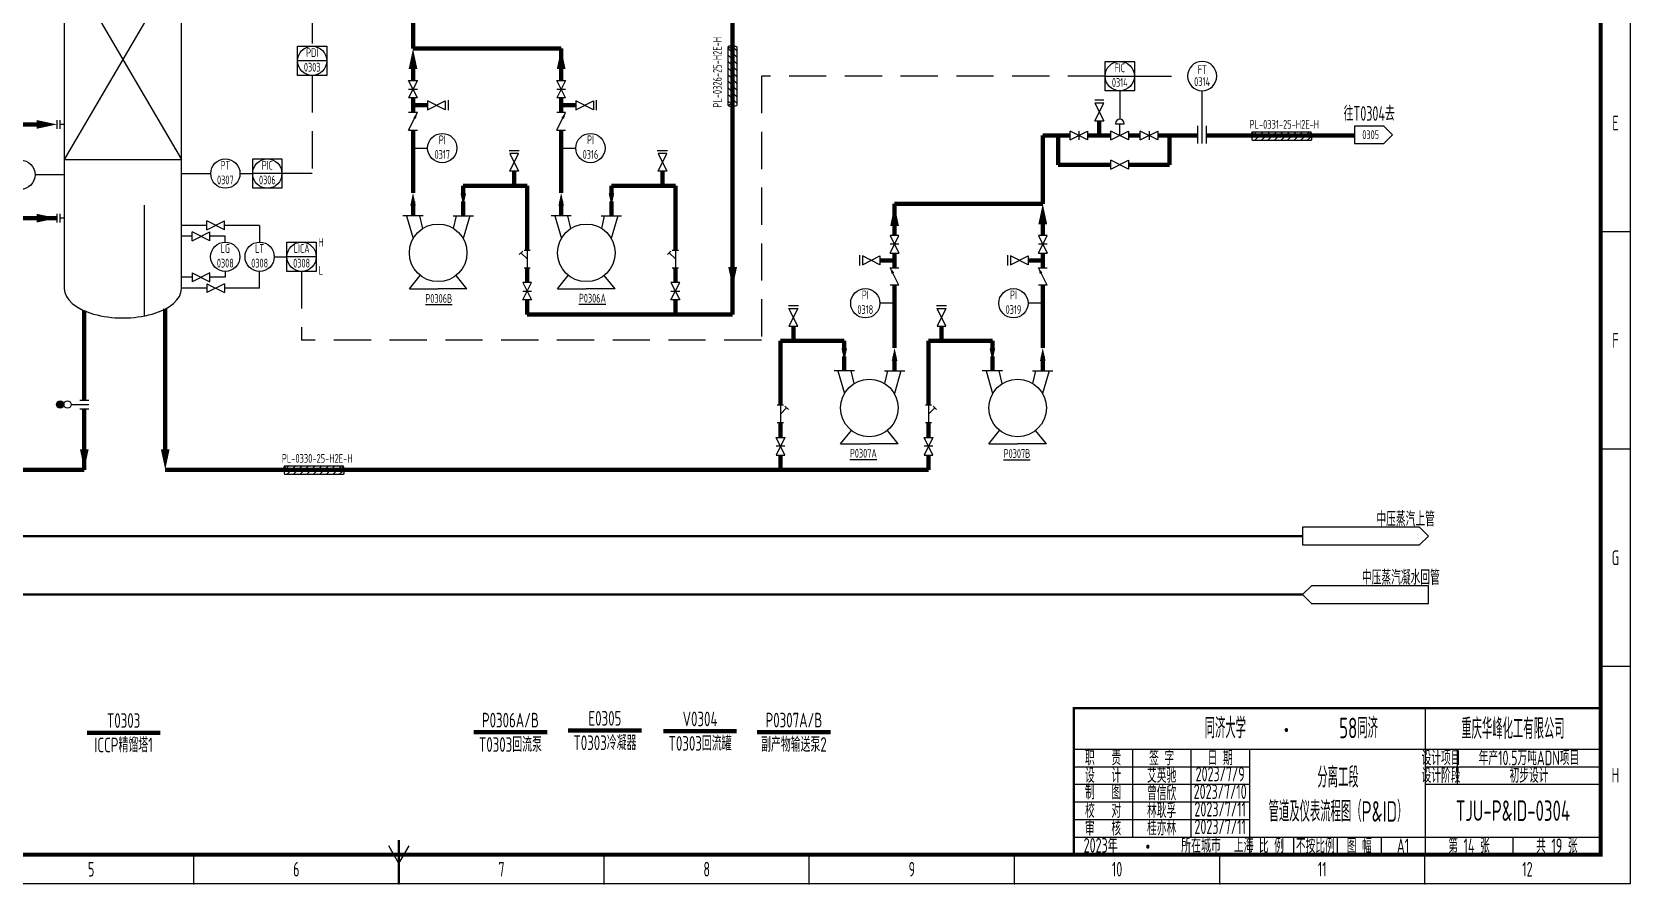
# Model space of a CAD drawing. Header units: millimetres. Extents: x 453 to 7190, y 523 to 4294.
# Drawn here: x 4562 to 5108, y 1317 to 1608 of the extents above; entities that cross this region are included whole.
import ezdxf
from ezdxf.enums import TextEntityAlignment as Align

# ---------------------------------------------------------------- set-up
doc = ezdxf.new("R2010")
doc.units = ezdxf.units.MM
doc.linetypes.add('DASHED', pattern=[19.05, 12.7, -6.35])
for name, color, linetype, lineweight in [('01-主物流线-粗实线', 134, 'Continuous', 80), ('03-设备外轮廓线-细实线', 7, 'Continuous', 25), ('04-设备内部件-细实线', 170, 'Continuous', 25), ('05-图框与标题栏', 7, 'Continuous', 25), ('06-公用工程-中、低压蒸汽与凝水回管', 14, 'Continuous', 40), ('06-箭头', 7, 'Continuous', 25), ('09-文本', 7, 'Continuous', 25), ('10-流股接续标志', 7, 'Continuous', 25), ('10-阀门', 102, 'Continuous', 25), ('11-文本', 7, 'Continuous', 25), ('11-管道组合号', 50, 'Continuous', 15), ('12-仪表', 190, 'Continuous', 25), ('12-信号线', 226, 'DASHED', 25), ('12-设备位号线', 7, 'Continuous', 80), ('13-电动气动信号线', 226, 'DASHED', 25), ('14-箭头', 7, 'Continuous', 25), ('15-仪表', 190, 'Continuous', 25), ('15-文本', 7, 'Continuous', 15), ('15-文本 @ 1', 7, 'Continuous', 15), ('16-阀门与管件', 102, 'Continuous', 25)]:
    doc.layers.add(name, color=color, linetype=linetype, lineweight=lineweight)
doc.layers.add('TITLE', color=7, linetype='Continuous')
doc.styles.add('3-gbcbig', font='gbenor.shx', dxfattribs={"width": 0.7, "height": 3, "bigfont": 'gbcbig.shx'})
doc.styles.add('5-gbcbig', font='gbenor.shx', dxfattribs={"width": 0.7, "height": 5, "bigfont": 'gbcbig.shx'})
doc.styles.add('7-gbcbig', font='gbenor.shx', dxfattribs={"width": 0.7, "height": 7, "bigfont": 'gbcbig.shx'})
doc.styles.get("Standard").update_dxf_attribs({"font": 'arial.ttf'})
doc.styles.add('头号烷家', font='gbenor.shx', dxfattribs={"width": 0.75, "height": 3, "bigfont": 'gbcbig.shx'})
doc.styles.add('工程字', font='gbenor.shx', dxfattribs={"bigfont": 'gbcbig.shx'})

# ---------------------------------------------------------------- blocks, each defined once
blk = doc.blocks.new('管道组合号')
at = {"layer": '11-管道组合号', "style": '头号烷家', "width": 0.75}
blk.add_attdef('管道组合号', (-4.3, 3.13), '', height=3, dxfattribs=at)
blk = doc.blocks.new('就地安装仪表')
at = {"layer": '12-仪表', "ltscale": 0.25}
blk.add_circle((0, -5), 5, dxfattribs=at)
at = {"layer": '15-文本', "style": '工程字', "width": 0.75}
blk.add_attdef('仪表名称', text='', height=3, dxfattribs=at).set_placement((0, -4.29), align=Align.CENTER)
blk.add_attdef('仪表编号', text='', height=3, dxfattribs=at).set_placement((0, -5.39), align=Align.TOP_CENTER)
blk = doc.blocks.new('*U210')
at = {"layer": '10-阀门'}
ref = blk.add_blockref('就地安装仪表', (4961.52, 1598.07), dxfattribs=dict(at, xscale=-1))
ref.add_attrib('仪表名称', 'FT', dxfattribs={"layer": '15-文本 @ 1', "height": 3, "style": '工程字', "width": 0.75}).set_placement((4961.52, 1593.79), align=Align.CENTER)
ref.add_attrib('仪表编号', '0314', dxfattribs={"layer": '15-文本 @ 1', "height": 3, "style": '工程字', "width": 0.75}).set_placement((4961.52, 1592.68), align=Align.TOP_CENTER)

msp = doc.modelspace()

# ---------------------------------------------------------------- hatches: boundary and pattern name
at = {"layer": '16-阀门与管件'}
msp.add_hatch(color=256, dxfattribs=at).paths.add_polyline_path([(4572.69, 1480.89, 1), (4570.19, 1480.89, 1)])

# ---------------------------------------------------------------- linework, layer by layer
for p, q in [((4570.37, 1578.07), (4570.37, 1575.07)), ((4571.37, 1578.07), (4571.37, 1575.07)), ((4572.87, 1576.57), (4571.37, 1576.57)), ((5023.54, 1576), (5013.54, 1576)), ((5013.54, 1576), (5013.54, 1570)), ((5026.54, 1573), (5023.54, 1576)), ((5023.54, 1570), (5026.54, 1573)), ((5013.54, 1570), (5023.54, 1570)), ((4570.37, 1546.04), (4570.37, 1543.04)), ((4571.37, 1546.04), (4571.37, 1543.04)), ((4695.44, 1545.37), (4688.5, 1545.37)), ((4689.79, 1545.35), (4692.03, 1537.61)), ((4695.31, 1541.02), (4694.3, 1545.35)), ((4705.69, 1545.37), (4712.62, 1545.37)), ((4705.81, 1541.02), (4706.83, 1545.35)), ((4711.33, 1545.35), (4709.09, 1537.61)), ((4746.04, 1545.37), (4739.11, 1545.37)), ((4740.4, 1545.35), (4742.64, 1537.61)), ((4745.92, 1541.02), (4744.9, 1545.35)), ((4756.29, 1545.37), (4763.23, 1545.37)), ((4756.42, 1541.02), (4757.43, 1545.35)), ((4761.94, 1545.35), (4759.7, 1537.61)), ((4572.87, 1544.54), (4571.37, 1544.54)), ((4842.74, 1492.39), (4835.81, 1492.39)), ((4837.1, 1492.38), (4839.34, 1484.63)), ((4842.62, 1488.04), (4841.6, 1492.38)), ((4852.99, 1492.39), (4859.93, 1492.39)), ((4853.12, 1488.04), (4854.13, 1492.38)), ((4858.64, 1492.38), (4856.39, 1484.63)), ((4893.35, 1492.39), (4886.42, 1492.39)), ((4887.7, 1492.38), (4889.95, 1484.63)), ((4893.22, 1488.04), (4892.21, 1492.38)), ((4903.6, 1492.39), (4910.53, 1492.39)), ((4903.73, 1488.04), (4904.74, 1492.38)), ((4909.25, 1492.38), (4907, 1484.63))]:
    msp.add_line(p, q)
at = {"layer": '01-主物流线-粗实线'}
for p, q in [((4801.14, 1632.37), (4801.14, 1511.61)), ((4691.97, 1602.46), (4691.97, 1622.07)), ((4742.58, 1602.46), (4691.97, 1602.46)), ((4742.58, 1591.6), (4742.58, 1602.46)), ((4691.97, 1591.6), (4691.97, 1595.46)), ((4691.97, 1580.6), (4691.97, 1585.6)), ((4691.97, 1583.1), (4696.97, 1583.1)), ((4742.58, 1580.6), (4742.58, 1585.6)), ((4742.58, 1583.1), (4747.58, 1583.1)), ((4926.38, 1572.81), (4926.38, 1577.81)), ((4563.37, 1576.57), (4556.06, 1576.57)), ((4691.97, 1553.24), (4691.97, 1574.6)), ((4742.58, 1553.24), (4742.58, 1574.6)), ((4907.07, 1572.82), (4916.38, 1572.82)), ((4907.07, 1549.49), (4907.07, 1572.82)), ((4912.38, 1562.81), (4912.38, 1572.81)), ((4922.38, 1572.81), (4930.38, 1572.81)), ((4936.38, 1572.81), (4940.38, 1572.81)), ((4946.38, 1572.81), (4950.38, 1572.81)), ((4946.38, 1572.81), (4959.96, 1572.81)), ((4950.38, 1572.81), (4950.38, 1562.81)), ((4963.02, 1572.81), (5013.58, 1572.81)), ((4930.38, 1562.81), (4912.38, 1562.81)), ((4950.38, 1562.81), (4936.38, 1562.81)), ((4726.55, 1560.6), (4726.55, 1555.6)), ((4777.16, 1560.6), (4777.16, 1555.6)), ((4691.97, 1545.37), (4691.97, 1550.25)), ((4730.97, 1555.6), (4709.15, 1555.6)), ((4709.15, 1555.6), (4709.15, 1553.05)), ((4709.15, 1545.37), (4709.15, 1550.25)), ((4730.97, 1533.61), (4730.97, 1555.6)), ((4742.58, 1545.37), (4742.58, 1550.25)), ((4781.58, 1555.6), (4759.76, 1555.6)), ((4759.76, 1555.6), (4759.76, 1553.05)), ((4759.76, 1545.37), (4759.76, 1550.25)), ((4781.58, 1533.61), (4781.58, 1555.6)), ((4856.46, 1538.62), (4856.46, 1549.49)), ((4856.46, 1549.49), (4907.07, 1549.49)), ((4514.25, 1544.54), (4570.37, 1544.54)), ((4907.07, 1538.62), (4907.07, 1542.49)), ((4856.46, 1530.12), (4851.46, 1530.12)), ((4856.46, 1527.62), (4856.46, 1532.62)), ((4907.07, 1530.12), (4902.07, 1530.12)), ((4907.07, 1527.62), (4907.07, 1532.62)), ((4730.97, 1522.61), (4730.97, 1527.61)), ((4781.58, 1522.61), (4781.58, 1527.61)), ((4856.46, 1500.26), (4856.46, 1521.62)), ((4907.07, 1500.26), (4907.07, 1521.62)), ((4579.69, 1482.39), (4579.69, 1512.93)), ((4607.34, 1465.63), (4607.34, 1513.54)), ((4730.97, 1516.61), (4730.97, 1511.61)), ((4781.58, 1516.61), (4781.58, 1511.61)), ((4801.14, 1511.61), (4730.97, 1511.61)), ((4821.88, 1507.63), (4821.88, 1502.63)), ((4872.48, 1507.63), (4872.48, 1502.63)), ((4817.46, 1480.63), (4817.46, 1502.63)), ((4817.46, 1502.63), (4839.28, 1502.63)), ((4839.28, 1502.63), (4839.28, 1500.07)), ((4868.07, 1480.63), (4868.07, 1502.63)), ((4868.07, 1502.63), (4889.88, 1502.63)), ((4889.88, 1502.63), (4889.88, 1500.07)), ((4839.28, 1492.39), (4839.28, 1497.28)), ((4856.46, 1492.39), (4856.46, 1497.28)), ((4889.88, 1492.39), (4889.88, 1497.28)), ((4907.07, 1492.39), (4907.07, 1497.28)), ((4579.69, 1458.63), (4579.69, 1479.39)), ((4817.46, 1469.63), (4817.46, 1474.63)), ((4868.07, 1469.63), (4868.07, 1474.63)), ((4817.46, 1463.63), (4817.46, 1458.63)), ((4868.07, 1463.63), (4868.07, 1458.63)), ((4579.69, 1458.63), (4484.84, 1458.63)), ((4868.07, 1458.63), (4607.34, 1458.63))]:
    msp.add_line(p, q, dxfattribs=at)
at = {"layer": '03-设备外轮廓线-细实线'}
for p, q in [((4572.87, 1755.45), (4572.87, 1520.45)), ((4612.87, 1520.45), (4612.87, 1755.45)), ((4690.72, 1520.4), (4694.41, 1525.01)), ((4710.4, 1520.4), (4706.71, 1525.01)), ((4741.33, 1520.4), (4745.02, 1525.01)), ((4761.01, 1520.4), (4757.32, 1525.01)), ((4690.72, 1520.4), (4700.56, 1520.4)), ((4710.4, 1520.4), (4700.56, 1520.4)), ((4741.33, 1520.4), (4751.17, 1520.4)), ((4761.01, 1520.4), (4751.17, 1520.4)), ((4838.03, 1467.42), (4841.72, 1472.04)), ((4857.71, 1467.42), (4854.02, 1472.04)), ((4888.63, 1467.42), (4892.33, 1472.04)), ((4908.32, 1467.42), (4904.62, 1472.04)), ((4838.03, 1467.42), (4847.87, 1467.42)), ((4857.71, 1467.42), (4847.87, 1467.42)), ((4888.63, 1467.42), (4898.47, 1467.42)), ((4908.32, 1467.42), (4898.47, 1467.42))]:
    msp.add_line(p, q, dxfattribs=at)
for centre in [(4700.56, 1532.7), (4751.17, 1532.7), (4847.87, 1479.72), (4898.47, 1479.72)]:
    msp.add_circle(centre, 9.84, dxfattribs=at)
msp.add_ellipse((4592.87, 1520.45), major_axis=(-20, 0), ratio=0.5, start_param=0, end_param=3.141593, dxfattribs=at)
at = {"layer": '04-设备内部件-细实线'}
for p, q in [((4572.87, 1632.98), (4612.87, 1564.55)), ((4612.87, 1632.98), (4572.87, 1564.55)), ((4572.87, 1564.55), (4612.87, 1564.55)), ((4600.25, 1511.15), (4600.25, 1548.93))]:
    msp.add_line(p, q, dxfattribs=at)
at = {"layer": '05-图框与标题栏'}
for p, q in [((5107.67, 1539.91), (5097.67, 1539.91)), ((5107.67, 1465.66), (5097.67, 1465.66)), ((5107.67, 1391.41), (5097.67, 1391.41)), ((5037.67, 1377.16), (5037.67, 1327.16)), ((4917.67, 1363.16), (5097.67, 1363.16)), ((4937.67, 1363.16), (4937.67, 1333.16)), ((4957.67, 1363.16), (4957.67, 1333.16)), ((4977.67, 1363.16), (4977.67, 1327.16)), ((5048.67, 1363.16), (5048.67, 1351.16)), ((4917.67, 1357.16), (4977.67, 1357.16)), ((5037.67, 1357.16), (5097.67, 1357.16)), ((4917.67, 1351.16), (4977.67, 1351.16)), ((5037.67, 1351.16), (5097.67, 1351.16)), ((4917.67, 1345.16), (4977.67, 1345.16)), ((4917.67, 1339.16), (4977.67, 1339.16)), ((4917.67, 1333.16), (5097.67, 1333.16)), ((4992.67, 1333.16), (4992.67, 1327.16)), ((5007.67, 1333.16), (5007.67, 1327.16)), ((5022.67, 1333.16), (5022.67, 1327.16)), ((5067.67, 1333.16), (5067.67, 1327.16)), ((4617.08, 1317.16), (4617.08, 1327.16)), ((4687.17, 1324.16), (4683.7, 1330.16)), ((4687.17, 1324.16), (4690.63, 1330.16)), ((4757.25, 1317.16), (4757.25, 1327.16)), ((4827.33, 1317.16), (4827.33, 1327.16)), ((4897.42, 1317.16), (4897.42, 1327.16)), ((4967.5, 1317.16), (4967.5, 1327.16)), ((5037.58, 1317.16), (5037.58, 1327.16))]:
    msp.add_line(p, q, dxfattribs=at)
at = {"layer": '05-图框与标题栏', "const_width": 1.4}
msp.add_lwpolyline([(4291.67, 1901.16), (4291.67, 1327.16), (5097.67, 1327.16), (5097.67, 1901.16)], close=True, dxfattribs=at)
at = {"layer": '05-图框与标题栏', "const_width": 0.8}
for points in [[(5097.67, 1377.16), (4917.67, 1377.16), (4917.67, 1327.16)], [(4687.17, 1317.16), (4687.17, 1332.16)]]:
    msp.add_lwpolyline(points, dxfattribs=at)
at = {"layer": '05-图框与标题栏'}
for p in [(5107.67, 1539.91), (5107.67, 1465.66), (5107.67, 1391.41), (4617.08, 1317.16), (4687.17, 1317.16), (4757.25, 1317.16), (4827.33, 1317.16), (4897.42, 1317.16), (4967.5, 1317.16), (5037.58, 1317.16)]:
    msp.add_point(p, dxfattribs=at)
at = {"layer": '06-公用工程-中、低压蒸汽与凝水回管'}
for p, q in [((4376.75, 1435.97), (4995.81, 1435.97)), ((4376.75, 1415.97), (4995.81, 1415.97))]:
    msp.add_line(p, q, dxfattribs=at)
at = {"layer": '06-箭头'}
for points in [[(4691.97, 1553.24, 0, 1.91, 0), (4691.97, 1548.77, 1.91, 1.91, 0)], [(4709.15, 1548.59, 0, 1.91, 0), (4709.15, 1553.05, 1.91, 1.91, 0)], [(4742.58, 1553.24, 0, 1.91, 0), (4742.58, 1548.77, 1.91, 1.91, 0)], [(4759.76, 1548.59, 0, 1.91, 0), (4759.76, 1553.05, 1.91, 1.91, 0)], [(4856.46, 1500.26, 0, 1.91, 0), (4856.46, 1495.8, 1.91, 1.91, 0)], [(4907.07, 1500.26, 0, 1.91, 0), (4907.07, 1495.8, 1.91, 1.91, 0)], [(4839.28, 1495.61, 0, 1.91, 0), (4839.28, 1500.07, 1.91, 1.91, 0)], [(4889.88, 1495.61, 0, 1.91, 0), (4889.88, 1500.07, 1.91, 1.91, 0)]]:
    msp.add_lwpolyline(points, format="xyseb", dxfattribs=at)
at = {"layer": '10-流股接续标志'}
for p, q in [((5035.81, 1438.97), (4995.81, 1438.97)), ((4995.81, 1438.97), (4995.81, 1432.97)), ((5038.81, 1435.97), (5035.81, 1438.97)), ((5035.81, 1432.97), (5038.81, 1435.97)), ((4995.81, 1432.97), (5035.81, 1432.97)), ((4998.81, 1418.97), (4995.81, 1415.97)), ((4995.81, 1415.97), (4998.81, 1412.97)), ((5038.81, 1418.97), (4998.81, 1418.97)), ((5038.81, 1412.97), (5038.81, 1418.97)), ((4998.81, 1412.97), (5038.81, 1412.97))]:
    msp.add_line(p, q, dxfattribs=at)
at = {"layer": '11-文本'}
for p, q in [((4799.6, 1583.07), (4799.6, 1603.07)), ((4802.6, 1599.5), (4799.6, 1602.5)), ((4802.6, 1597.26), (4799.6, 1600.26)), ((4802.6, 1601.75), (4801.32, 1603.02)), ((4802.6, 1603.07), (4802.6, 1583.07)), ((4802.6, 1595.01), (4799.6, 1598.01)), ((4802.6, 1592.77), (4799.6, 1595.77)), ((4802.6, 1590.52), (4799.6, 1593.52)), ((4802.6, 1588.28), (4799.6, 1591.28)), ((4802.6, 1586.03), (4799.6, 1589.03)), ((4802.6, 1583.79), (4799.6, 1586.79)), ((4800.7, 1583.44), (4799.6, 1584.54)), ((4978.65, 1574.04), (4998.65, 1574.04)), ((4979.03, 1572.94), (4980.13, 1574.04)), ((4979.37, 1571.04), (4982.37, 1574.04)), ((4981.62, 1571.04), (4984.62, 1574.04)), ((4983.86, 1571.04), (4986.86, 1574.04)), ((4986.11, 1571.04), (4989.11, 1574.04)), ((4988.35, 1571.04), (4991.35, 1574.04)), ((4990.6, 1571.04), (4993.6, 1574.04)), ((4992.84, 1571.04), (4995.84, 1574.04)), ((4995.09, 1571.04), (4998.09, 1574.04)), ((4997.33, 1571.04), (4998.61, 1572.32)), ((4998.65, 1571.04), (4978.65, 1571.04)), ((4648.12, 1459.94), (4668.12, 1459.94)), ((4648.5, 1458.84), (4649.6, 1459.94)), ((4648.84, 1456.94), (4651.84, 1459.94)), ((4651.09, 1456.94), (4654.09, 1459.94)), ((4653.33, 1456.94), (4656.33, 1459.94)), ((4655.58, 1456.94), (4658.58, 1459.94)), ((4657.82, 1456.94), (4660.82, 1459.94)), ((4660.07, 1456.94), (4663.07, 1459.94)), ((4662.31, 1456.94), (4665.31, 1459.94)), ((4664.56, 1456.94), (4667.56, 1459.94)), ((4666.8, 1456.94), (4668.08, 1458.22)), ((4668.12, 1456.94), (4648.12, 1456.94))]:
    msp.add_line(p, q, dxfattribs=at)
for centre, radius, start, end in [((4800.43, 1601.97), 1.37, 49.9929, 127.2624), ((4800.57, 1584.21), 1.5, 229.5631, 305.9037), ((4979.79, 1573.07), 1.5, 139.5631, 215.9037), ((4997.56, 1573.21), 1.37, 319.9929, 37.2624), ((4649.26, 1458.96), 1.5, 139.5631, 215.9037), ((4667.03, 1459.1), 1.37, 319.9929, 37.2624)]:
    msp.add_arc(centre, radius, start, end, dxfattribs=at)
for points in [[(4799.6, 1603.07), (4800.08, 1602.71), (4800.99, 1602.55), (4801.71, 1603.53), (4802.42, 1603.24), (4802.6, 1603.07)], [(4998.65, 1574.04), (4998.3, 1573.56), (4998.13, 1572.65), (4999.11, 1571.93), (4998.82, 1571.22), (4998.65, 1571.04)], [(4668.12, 1459.94), (4667.77, 1459.46), (4667.6, 1458.54), (4668.58, 1457.82), (4668.29, 1457.12), (4668.12, 1456.94)]]:
    msp.add_open_spline(points, degree=3, knots=[0, 0, 0, 0, 1.367527, 2.619727, 3.553416, 3.553416, 3.553416, 3.553416], dxfattribs=at)
for points in [[(4799.6, 1583.07), (4800.75, 1583.43), (4801.69, 1582.89), (4802.6, 1583.07)], [(4978.65, 1574.04), (4979.01, 1572.89), (4978.47, 1571.95), (4978.65, 1571.04)], [(4648.12, 1459.94), (4648.48, 1458.78), (4647.94, 1457.85), (4648.12, 1456.94)]]:
    msp.add_spline(points, degree=3, dxfattribs=at)
at = {"layer": '12-仪表'}
for p, q in [((4933.38, 1588.07), (4933.38, 1578.31)), ((4961.52, 1570.09), (4961.52, 1588.07)), ((4960.02, 1570.09), (4960.02, 1576.09)), ((4963.02, 1570.09), (4963.02, 1576.09))]:
    msp.add_line(p, q, dxfattribs=at)
at = {"layer": '12-信号线'}
for p, q in [((4657.53, 1788.38), (4657.53, 1603.28)), ((4657.53, 1593.28), (4657.53, 1559.77)), ((4632.87, 1559.77), (4637.21, 1559.77)), ((4657.53, 1559.77), (4647.53, 1559.77)), ((4644.59, 1531.35), (4648.93, 1531.35)), ((4653.93, 1526.35), (4653.93, 1502.84)), ((4810.98, 1502.84), (4653.93, 1502.84))]:
    msp.add_line(p, q, dxfattribs=at)
at = {"layer": '12-设备位号线'}
for p, q in [((4605.62, 1368.79), (4580.62, 1368.79)), ((4737.74, 1368.94), (4712.74, 1368.94)), ((4770.02, 1369.55), (4745.02, 1369.55)), ((4802.52, 1369.33), (4777.52, 1369.33)), ((4834.57, 1368.94), (4809.57, 1368.94))]:
    msp.add_line(p, q, dxfattribs=at)
at = {"layer": '13-电动气动信号线'}
for p, q in [((4810.98, 1593.07), (4810.98, 1502.84)), ((4928.38, 1593.07), (4810.98, 1593.07)), ((4938.38, 1593.07), (4956.52, 1593.07))]:
    msp.add_line(p, q, dxfattribs=at)
at = {"layer": '14-箭头'}
for points in [[(4691.97, 1602.46, 0, 3, 0), (4691.97, 1595.46, 3, 3, 0)], [(4742.58, 1602.46, 0, 3, 0), (4742.58, 1595.46, 3, 3, 0)], [(4570.37, 1576.57, 0, 3, 0), (4563.37, 1576.57, 3, 3, 0)], [(4856.46, 1548.88, 0, 3, 0), (4856.46, 1541.88, 3, 3, 0)], [(4907.07, 1549.49, 0, 3, 0), (4907.07, 1542.49, 3, 3, 0)], [(4570.37, 1544.54, 0, 3, 0), (4563.37, 1544.54, 3, 3, 0)], [(4801.14, 1520.86, 0, 3, 0), (4801.14, 1527.86, 3, 3, 0)], [(4579.69, 1458.63, 0, 3, 0), (4579.69, 1465.63, 3, 3, 0)], [(4607.34, 1458.63, 0, 3, 0), (4607.34, 1465.63, 3, 3, 0)]]:
    msp.add_lwpolyline(points, format="xyseb", dxfattribs=at)
at = {"layer": '15-仪表'}
for p, q in [((4652.53, 1593.28), (4652.53, 1603.28)), ((4652.53, 1603.28), (4662.53, 1603.28)), ((4662.53, 1603.28), (4662.53, 1593.28)), ((4662.53, 1598.28), (4652.53, 1598.28)), ((4928.38, 1593.07), (4928.38, 1598.07)), ((4928.38, 1598.07), (4938.38, 1598.07)), ((4938.38, 1598.07), (4938.38, 1588.07)), ((4662.53, 1593.28), (4652.53, 1593.28)), ((4928.38, 1588.07), (4928.38, 1593.07)), ((4928.38, 1593.07), (4938.38, 1593.07)), ((4938.38, 1588.07), (4928.38, 1588.07)), ((4691.97, 1568.47), (4696.97, 1568.47)), ((4742.58, 1568.47), (4747.58, 1568.47)), ((4637.21, 1554.77), (4637.21, 1564.77)), ((4637.21, 1564.77), (4647.21, 1564.77)), ((4647.21, 1564.77), (4647.21, 1554.77)), ((4572.87, 1559.39), (4562.87, 1559.39)), ((4612.87, 1559.77), (4622.87, 1559.77)), ((4647.21, 1559.77), (4637.21, 1559.77)), ((4647.21, 1554.77), (4637.21, 1554.77)), ((4621.56, 1542.08), (4612.87, 1542.08)), ((4639.59, 1542.08), (4627.56, 1542.08)), ((4639.59, 1542.08), (4627.56, 1542.08)), ((4639.59, 1542.08), (4639.59, 1536.35)), ((4616.55, 1538.35), (4612.87, 1538.35)), ((4627.85, 1538.35), (4622.55, 1538.35)), ((4627.85, 1536.35), (4627.85, 1538.35)), ((4648.93, 1526.35), (4648.93, 1536.35)), ((4648.93, 1536.35), (4658.93, 1536.35)), ((4658.93, 1536.35), (4658.93, 1526.35)), ((4658.93, 1531.35), (4648.93, 1531.35)), ((4616.55, 1524.35), (4612.87, 1524.35)), ((4627.85, 1524.35), (4622.55, 1524.35)), ((4627.85, 1526.35), (4627.85, 1524.35)), ((4639.59, 1520.62), (4639.59, 1526.35)), ((4658.93, 1526.35), (4648.93, 1526.35)), ((4621.56, 1520.62), (4612.87, 1520.62)), ((4639.59, 1520.62), (4627.56, 1520.62)), ((4856.46, 1515.49), (4851.46, 1515.49)), ((4907.07, 1515.49), (4902.07, 1515.49))]:
    msp.add_line(p, q, dxfattribs=at)
for centre in [(4657.53, 1598.28), (4933.38, 1593.07), (4701.97, 1568.47), (4752.58, 1568.47), (4557.87, 1559.39), (4627.87, 1559.77), (4642.21, 1559.77), (4627.85, 1531.35), (4639.59, 1531.35), (4653.93, 1531.35), (4846.46, 1515.49), (4897.07, 1515.49)]:
    msp.add_circle(centre, 5, dxfattribs=at)
at = {"layer": '16-阀门与管件'}
for p, q in [((4693.47, 1585.6), (4690.47, 1591.6)), ((4690.47, 1591.6), (4693.47, 1591.6)), ((4693.47, 1591.6), (4690.47, 1585.6)), ((4690.47, 1588.6), (4693.47, 1588.6)), ((4744.08, 1585.6), (4741.08, 1591.6)), ((4741.08, 1591.6), (4744.08, 1591.6)), ((4744.08, 1591.6), (4741.08, 1585.6)), ((4741.08, 1588.6), (4744.08, 1588.6)), ((4693.47, 1585.6), (4690.47, 1585.6)), ((4696.97, 1581.6), (4702.97, 1584.6)), ((4702.97, 1581.6), (4696.97, 1584.6)), ((4696.97, 1584.6), (4696.97, 1581.6)), ((4702.97, 1584.6), (4702.97, 1581.6)), ((4703.97, 1584.86), (4703.97, 1581.39)), ((4744.08, 1585.6), (4741.08, 1585.6)), ((4747.58, 1581.6), (4753.58, 1584.6)), ((4753.58, 1581.6), (4747.58, 1584.6)), ((4747.58, 1584.6), (4747.58, 1581.6)), ((4753.58, 1584.6), (4753.58, 1581.6)), ((4754.58, 1584.86), (4754.58, 1581.39)), ((4927.88, 1584.81), (4924.88, 1584.81)), ((4927.88, 1583.81), (4924.88, 1583.81)), ((4924.88, 1583.81), (4927.88, 1577.81)), ((4924.88, 1577.81), (4927.88, 1583.81)), ((4690.47, 1574.6), (4693.47, 1580.6)), ((4693.47, 1580.6), (4690.47, 1580.6)), ((4741.08, 1574.6), (4744.08, 1580.6)), ((4744.08, 1580.6), (4741.08, 1580.6)), ((4924.88, 1577.81), (4927.88, 1577.81)), ((4690.47, 1574.6), (4693.47, 1574.6)), ((4741.08, 1574.6), (4744.08, 1574.6)), ((4916.38, 1571.31), (4916.38, 1574.31)), ((4916.38, 1571.31), (4922.38, 1574.31)), ((4922.38, 1571.31), (4916.38, 1574.31)), ((4919.38, 1574.31), (4919.38, 1571.31)), ((4922.38, 1574.31), (4922.38, 1571.31)), ((4930.38, 1571.31), (4930.38, 1574.31)), ((4930.38, 1571.31), (4936.38, 1574.31)), ((4936.38, 1571.31), (4930.38, 1574.31)), ((4931.88, 1576.81), (4934.88, 1576.81)), ((4933.38, 1572.81), (4933.38, 1576.81)), ((4936.38, 1574.31), (4936.38, 1571.31)), ((4940.38, 1571.31), (4940.38, 1574.31)), ((4940.38, 1571.31), (4946.38, 1574.31)), ((4946.38, 1571.31), (4940.38, 1574.31)), ((4943.38, 1574.31), (4943.38, 1571.31)), ((4946.38, 1574.31), (4946.38, 1571.31)), ((4724.79, 1567.6), (4728.26, 1567.6)), ((4725.05, 1560.6), (4728.05, 1566.6)), ((4728.05, 1566.6), (4725.05, 1566.6)), ((4725.05, 1566.6), (4728.05, 1560.6)), ((4775.4, 1567.6), (4778.86, 1567.6)), ((4775.66, 1560.6), (4778.66, 1566.6)), ((4778.66, 1566.6), (4775.66, 1566.6)), ((4775.66, 1566.6), (4778.66, 1560.6)), ((4930.38, 1561.31), (4930.38, 1564.31)), ((4930.38, 1561.31), (4936.38, 1564.31)), ((4936.38, 1561.31), (4930.38, 1564.31)), ((4936.38, 1564.31), (4936.38, 1561.31)), ((4728.05, 1560.6), (4725.05, 1560.6)), ((4778.66, 1560.6), (4775.66, 1560.6)), ((4616.55, 1536.85), (4616.55, 1539.85)), ((4616.55, 1536.85), (4622.55, 1539.85)), ((4622.55, 1536.85), (4616.55, 1539.85)), ((4621.56, 1540.58), (4621.56, 1543.58)), ((4621.56, 1540.58), (4627.56, 1543.58)), ((4627.56, 1540.58), (4621.56, 1543.58)), ((4622.55, 1536.85), (4622.55, 1539.85)), ((4627.56, 1540.58), (4627.56, 1543.58)), ((4854.96, 1532.62), (4857.96, 1538.62)), ((4857.96, 1538.62), (4854.96, 1538.62)), ((4854.96, 1538.62), (4857.96, 1532.62)), ((4857.96, 1535.62), (4854.96, 1535.62)), ((4905.57, 1532.62), (4908.57, 1538.62)), ((4908.57, 1538.62), (4905.57, 1538.62)), ((4905.57, 1538.62), (4908.57, 1532.62)), ((4908.57, 1535.62), (4905.57, 1535.62)), ((4728.25, 1532.13), (4729.44, 1533.32)), ((4730.97, 1530.61), (4728.85, 1532.73)), ((4729.92, 1533.61), (4732.02, 1533.61)), ((4730.97, 1533.61), (4730.97, 1527.61)), ((4778.86, 1532.13), (4780.05, 1533.32)), ((4781.58, 1530.61), (4779.46, 1532.73)), ((4780.53, 1533.61), (4782.63, 1533.61)), ((4781.58, 1533.61), (4781.58, 1527.61)), ((4844.46, 1531.88), (4844.46, 1528.42)), ((4851.46, 1528.62), (4845.46, 1531.62)), ((4845.46, 1531.62), (4845.46, 1528.62)), ((4845.46, 1528.62), (4851.46, 1531.62)), ((4851.46, 1531.62), (4851.46, 1528.62)), ((4854.96, 1532.62), (4857.96, 1532.62)), ((4895.07, 1531.88), (4895.07, 1528.42)), ((4902.07, 1528.62), (4896.07, 1531.62)), ((4896.07, 1531.62), (4896.07, 1528.62)), ((4896.07, 1528.62), (4902.07, 1531.62)), ((4902.07, 1531.62), (4902.07, 1528.62)), ((4905.57, 1532.62), (4908.57, 1532.62)), ((4616.55, 1525.85), (4616.55, 1522.85)), ((4616.55, 1525.85), (4622.55, 1522.85)), ((4622.55, 1525.85), (4616.55, 1522.85)), ((4622.55, 1522.85), (4622.55, 1525.85)), ((4729.92, 1527.61), (4732.02, 1527.61)), ((4780.53, 1527.61), (4782.63, 1527.61)), ((4857.96, 1521.62), (4854.96, 1527.62)), ((4854.96, 1527.62), (4857.96, 1527.62)), ((4908.57, 1521.62), (4905.57, 1527.62)), ((4905.57, 1527.62), (4908.57, 1527.62)), ((4621.56, 1522.12), (4621.56, 1519.12)), ((4621.56, 1522.12), (4627.56, 1519.12)), ((4627.56, 1522.12), (4621.56, 1519.12)), ((4627.56, 1522.12), (4627.56, 1519.12)), ((4732.47, 1522.61), (4729.47, 1522.61)), ((4729.47, 1522.61), (4732.47, 1516.61)), ((4729.47, 1516.61), (4732.47, 1522.61)), ((4729.47, 1519.61), (4732.47, 1519.61)), ((4783.08, 1522.61), (4780.08, 1522.61)), ((4780.08, 1522.61), (4783.08, 1516.61)), ((4780.08, 1516.61), (4783.08, 1522.61)), ((4780.08, 1519.61), (4783.08, 1519.61)), ((4857.96, 1521.62), (4854.96, 1521.62)), ((4908.57, 1521.62), (4905.57, 1521.62)), ((4732.47, 1516.61), (4729.47, 1516.61)), ((4783.08, 1516.61), (4780.08, 1516.61)), ((4823.64, 1514.63), (4820.17, 1514.63)), ((4823.38, 1507.63), (4820.38, 1513.63)), ((4820.38, 1513.63), (4823.38, 1513.63)), ((4823.38, 1513.63), (4820.38, 1507.63)), ((4874.24, 1514.63), (4870.78, 1514.63)), ((4873.98, 1507.63), (4870.98, 1513.63)), ((4870.98, 1513.63), (4873.98, 1513.63)), ((4873.98, 1513.63), (4870.98, 1507.63)), ((4820.38, 1507.63), (4823.38, 1507.63)), ((4870.98, 1507.63), (4873.98, 1507.63)), ((4575.19, 1480.89), (4581.19, 1480.89)), ((4578.19, 1482.39), (4581.19, 1482.39)), ((4578.19, 1479.39), (4581.19, 1479.39)), ((4818.51, 1480.63), (4816.41, 1480.63)), ((4817.46, 1480.63), (4817.46, 1474.63)), ((4817.46, 1477.63), (4819.58, 1479.75)), ((4820.17, 1479.16), (4818.99, 1480.35)), ((4869.12, 1480.63), (4867.02, 1480.63)), ((4868.07, 1480.63), (4868.07, 1474.63)), ((4868.07, 1477.63), (4870.19, 1479.75)), ((4870.78, 1479.16), (4869.59, 1480.35)), ((4818.51, 1474.63), (4816.41, 1474.63)), ((4869.12, 1474.63), (4867.02, 1474.63)), ((4815.96, 1469.63), (4818.96, 1469.63)), ((4818.96, 1469.63), (4815.96, 1463.63)), ((4818.96, 1463.63), (4815.96, 1469.63)), ((4866.57, 1469.63), (4869.57, 1469.63)), ((4869.57, 1469.63), (4866.57, 1463.63)), ((4869.57, 1463.63), (4866.57, 1469.63)), ((4818.96, 1466.63), (4815.96, 1466.63)), ((4815.96, 1463.63), (4818.96, 1463.63)), ((4869.57, 1466.63), (4866.57, 1466.63)), ((4866.57, 1463.63), (4869.57, 1463.63))]:
    msp.add_line(p, q, dxfattribs=at)
at = {"layer": '16-阀门与管件', "color": 3}
for points in [[(4692.52, 1578.69, 1, 0, 0), (4693.47, 1580.6, 0, 0, 0)], [(4743.12, 1578.69, 1, 0, 0), (4744.08, 1580.6, 0, 0, 0)], [(4855.91, 1525.71, 1, 0, 0), (4854.96, 1527.62, 0, 0, 0)], [(4906.52, 1525.71, 1, 0, 0), (4905.57, 1527.62, 0, 0, 0)]]:
    msp.add_lwpolyline(points, format="xyseb", dxfattribs=at)
at = {"layer": '16-阀门与管件'}
for centre in [(4571.44, 1480.89), (4573.94, 1480.89)]:
    msp.add_circle(centre, 1.25, dxfattribs=at)
msp.add_arc((4933.38, 1576.81), 1.5, 0, 180, dxfattribs=at)
at = {"layer": 'TITLE'}
for p, q in [((5107.67, 1911.16), (5107.67, 1317.16)), ((5107.67, 1317.16), (4266.67, 1317.16))]:
    msp.add_line(p, q, dxfattribs=at)
msp.add_lwpolyline([(4266.67, 1911.16), (5107.67, 1911.16), (5107.67, 1317.16), (4266.67, 1317.16)], close=True, dxfattribs=at)

# ---------------------------------------------------------------- block references
at = {"layer": '01-主物流线-粗实线'}
msp.add_blockref('*U210', (0, 0), dxfattribs=at)
at = {"layer": '11-管道组合号', "rotation": 90}
msp.add_blockref('管道组合号', (4800.55, 1586.58), dxfattribs=at).add_auto_attribs({'管道组合号': 'PL-0326-25-H2E-H'})
at = {"layer": '11-管道组合号'}
for p, values in [((4982, 1571.95), {'管道组合号': 'PL-0331-25-H2E-H'}), ((4651.47, 1457.85), {'管道组合号': 'PL-0330-25-H2E-H'})]:
    msp.add_blockref('管道组合号', p, dxfattribs=at).add_auto_attribs(values)

# ---------------------------------------------------------------- texts
at = {"char_height": 3, "width": 6.4536, "attachment_point": 3, "style": '3-gbcbig'}
for s, insert in [('H', (4661.47, 1537.78)), ('L', (4661.23, 1528.23))]:
    msp.add_mtext(s, dxfattribs=dict(at, insert=insert))
at = {"char_height": 3, "attachment_point": 5, "style": '3-gbcbig'}
for s, insert in [('{\\LP0306B}', (4700.77, 1517.12)), ('{\\LP0306A}', (4753.25, 1517.21)), ('{\\LP0307A}', (4845.79, 1464.24)), ('{\\LP0307B}', (4898.26, 1464.15))]:
    msp.add_mtext_dynamic_manual_height_columns(s, width=12.7249, gutter_width=35, heights=[12.14], dxfattribs=dict(at, insert=insert))
at = {"layer": '05-图框与标题栏', "attachment_point": 5}
for s, width, heights, insert, char_height, style in [('E', 10, [0], (5102.67, 1577.03), 5, '5-gbcbig'), ('F', 10, [0], (5102.67, 1502.78), 5, '5-gbcbig'), ('G', 10, [0], (5102.67, 1428.53), 5, '5-gbcbig'), ('重庆华峰化工有限公司', 60, [0], (5067.67, 1370.16), 7, '7-gbcbig'), ('职   责', 20, [0], (4927.67, 1360.16), 5, '5-gbcbig'), ('签 字', 20, [0], (4947.67, 1360.16), 5, '5-gbcbig'), ('日 期', 20, [0], (4967.67, 1360.16), 5, '5-gbcbig'), ('设计项目', 15, [0], (5043.11, 1360.16), 5, '5-gbcbig'), ('设   计', 20, [0], (4927.67, 1354.16), 5, '5-gbcbig'), ('艾英驰', 20, [0], (4947.67, 1354.16), 5, '5-gbcbig'), ('2023/7/9', 20, [0], (4967.67, 1354.66), 5, '5-gbcbig'), ('设计阶段', 15, [0], (5043.11, 1354.16), 5, '5-gbcbig'), ('H', 10, [0], (5102.67, 1354.28), 5, '5-gbcbig'), ('制   图', 20, [0], (4927.67, 1348.52), 5, '5-gbcbig'), ('曾信欣', 20, [0], (4947.67, 1348.16), 5, '5-gbcbig'), ('2023/7/10', 20, [0], (4967.67, 1348.66), 5, '5-gbcbig'), ('校   对', 20, [0], (4927.67, 1342.16), 5, '5-gbcbig'), ('林耿孚', 20, [0], (4947.67, 1342.16), 5, '5-gbcbig'), ('2023/7/11', 20, [0], (4967.67, 1342.66), 5, '5-gbcbig'), ('TJU-P&ID-0304', 60, [12.52], (5067.67, 1342.16), 7, '7-gbcbig'), ('审   核', 20, [0], (4927.67, 1336.16), 5, '5-gbcbig'), ('桂亦林', 20, [0], (4947.67, 1336.16), 5, '5-gbcbig'), ('2023/7/11', 20, [0], (4967.67, 1336.66), 5, '5-gbcbig'), ('比 例', 15, [0], (4985.17, 1330.16), 5, '5-gbcbig'), ('不按比例', 15, [0], (5000.17, 1330.16), 5, '5-gbcbig'), ('图 幅', 15, [0], (5015.17, 1330.16), 5, '5-gbcbig'), ('A1', 14.9167, [0], (5030.12, 1330.16), 5, '5-gbcbig'), ('第 14 张', 30, [5.44], (5052.67, 1330.16), 5, '5-gbcbig'), ('共 19 张', 30, [0], (5082.67, 1330.16), 5, '5-gbcbig'), ('5', 70.0833, [0], (4582.04, 1322.16), 5, '5-gbcbig'), ('6', 70.0833, [0], (4652.12, 1322.16), 5, '5-gbcbig'), ('7', 70.0833, [0], (4722.21, 1322.16), 5, '5-gbcbig'), ('8', 70.0833, [0], (4792.29, 1322.16), 5, '5-gbcbig'), ('9', 70.0833, [0], (4862.37, 1322.16), 5, '5-gbcbig'), ('10', 70.0833, [0], (4932.46, 1322.16), 5, '5-gbcbig'), ('11', 70.0833, [0], (5002.54, 1322.16), 5, '5-gbcbig'), ('12', 70.0833, [0], (5072.62, 1322.16), 5, '5-gbcbig')]:
    msp.add_mtext_dynamic_manual_height_columns(s, width=width, gutter_width=25, heights=heights, dxfattribs=dict(at, insert=insert, char_height=char_height, style=style))
at = {"layer": '05-图框与标题栏'}
for s, insert, char_height, width, attachment_point, style in [('\\pi5.78018;同济大学             ', (4956.6, 1370.39), 7, 32.2593, 4, '7-gbcbig'), ('58同济          ', (5014.94, 1370.39), 7, 32.2593, 5, '7-gbcbig'), (' 2023{\\W0.8;年          所在城市  上海}', (4919.14, 1330.31), 5, 67.5295, 4, '5-gbcbig'), ('{\\fFangSong|b0|i0|c134|p49;\\W0.8;·}', (4940.24, 1332.29), 5, 18.9039, 1, '5-gbcbig')]:
    msp.add_mtext(s, dxfattribs=dict(at, insert=insert, char_height=char_height, width=width, attachment_point=attachment_point, style=style))
at = {"layer": '05-图框与标题栏', "insert": (4987.56, 1372.12), "char_height": 5, "width": 31.5065, "attachment_point": 1}
msp.add_mtext('{\\fFangSong|b0|i0|c134|p49;\\W0.8;·}', dxfattribs=at)
at = {"layer": '09-文本'}
for s, width, gutter_width, heights, insert, char_height, attachment_point, style in [('往T0304去', 44.9157, 12.5, [5.33], (5009.86, 1580.31), 5, 4, '5-gbcbig'), ('0305', 40, 12.5, [0], (5019.07, 1573.05), 3, 5, '3-gbcbig'), ('{\\W0.75;P0306A/B\\P\\A1;T0303回流泵}', 59.0038, 12.5, [13.77], (4725.24, 1368.91), 5, 5, '5-gbcbig'), ('{\\W0.75;E0305\\A1;\\PT0303冷凝器}', 59.0038, 12.5, [13.77], (4757.52, 1369.52), 5, 5, '5-gbcbig'), ('{\\W0.75;V0304\\P\\A1;T0303回流罐}', 59.0038, 12.5, [13.77], (4790.02, 1369.31), 5, 5, '5-gbcbig'), ('{\\W0.75;P0307A/B\\P副产物输送\\A1;泵2}', 59.0038, 12.5, [13.77], (4822.07, 1368.91), 5, 5, '5-gbcbig'), ('{\\W0.75;T0303\\P\\A1;ICCP精馏塔1}', 59.0038, 12.5, [13.77], (4593.12, 1368.77), 5, 5, '5-gbcbig'), ('年产10.5万吨ADN项目', 49.0599, 35, [0], (5073.14, 1360.16), 5, 5, '5-gbcbig'), ('分离工段\\P管道及仪表流程图（P&ID）', 60, 12.5, [0], (5007.92, 1347.67), 7, 5, '7-gbcbig'), ('初步设计', 48.9999, 12.5, [0], (5073.17, 1354.16), 5, 5, '5-gbcbig')]:
    msp.add_mtext_dynamic_manual_height_columns(s, width=width, gutter_width=gutter_width, heights=heights, dxfattribs=dict(at, insert=insert, char_height=char_height, attachment_point=attachment_point, style=style))
at = {"layer": '11-文本', "char_height": 5, "attachment_point": 1, "style": '5-gbcbig'}
for s, insert in [('中压蒸汽上管', (5021.04, 1444.3)), ('中压蒸汽凝水回管', (5016.08, 1424.3))]:
    msp.add_mtext_dynamic_manual_height_columns(s, width=29.1659, gutter_width=25, heights=[0], dxfattribs=dict(at, insert=insert))
at = {"layer": '15-仪表', "ltscale": 10, "char_height": 3, "width": 10, "attachment_point": 5, "style": '3-gbcbig'}
for s, insert in [('{\\C0;PDI\\P0303}', (4657.53, 1598.6)), ('{\\C0;FIC\\P0314}', (4933.38, 1593.4)), ('{\\C0;PI\\P0317}', (4701.97, 1568.8)), ('{\\C0;PI\\P0316}', (4752.58, 1568.8)), ('{\\C0;PT\\P0307}', (4627.87, 1560.1)), ('{\\C0;PIC\\P0306}', (4642.22, 1560.1)), ('{\\C0;LG\\P0308}', (4627.86, 1531.68)), ('{\\C0;LT\\P0308}', (4639.59, 1531.68)), ('{\\C0;LICA\\P0308}', (4653.93, 1531.68)), ('{\\C0;PI\\P0318}', (4846.46, 1515.82)), ('{\\C0;PI\\P0319}', (4897.06, 1515.82))]:
    msp.add_mtext(s, dxfattribs=dict(at, insert=insert))

doc.saveas('drawing.dxf')
